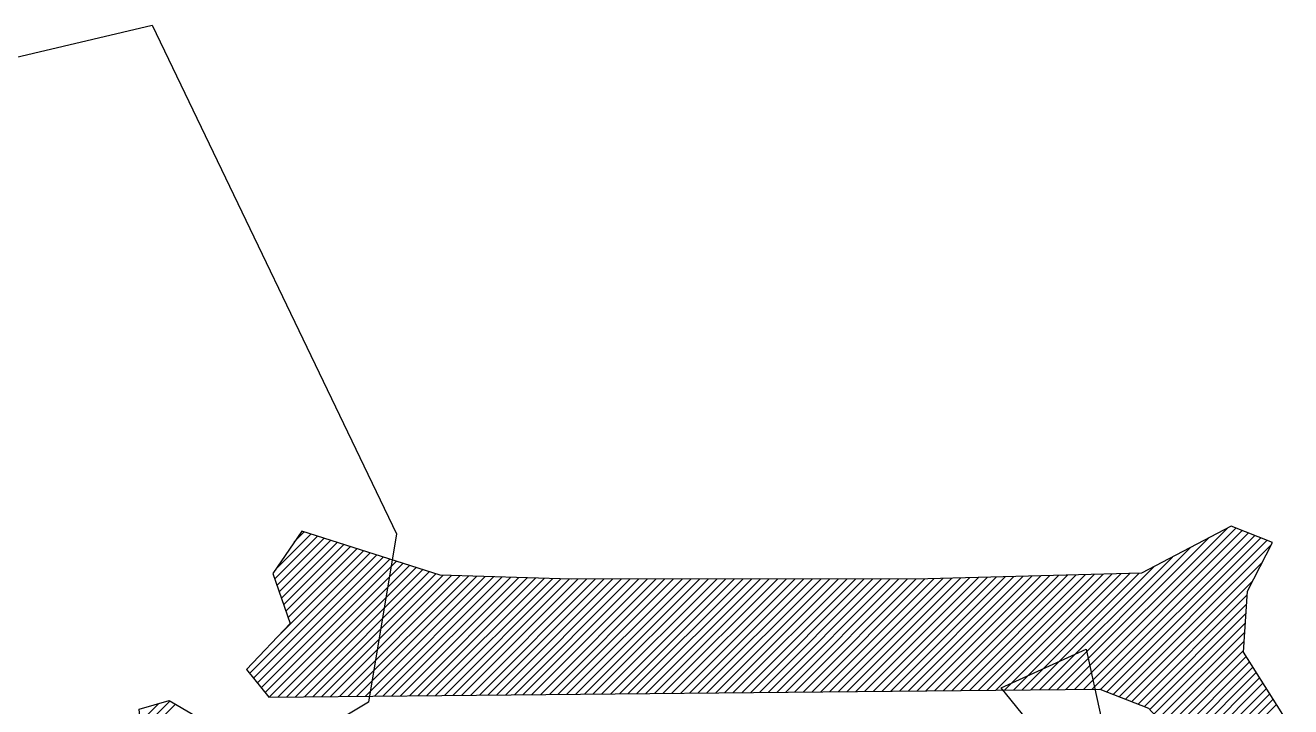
# Model space of a CAD drawing. Header units: metres. Extents: x -3.308 to -2.454, y -16.169 to -15.337.
# Drawn here: x -3.004 to -2.488, y -15.615 to -15.337 of the extents above; entities that cross this region are included whole.
import ezdxf

# ---------------------------------------------------------------- set-up
doc = ezdxf.new("R2010")
doc.units = ezdxf.units.M
doc.header["$LTSCALE"] = 25
doc.header["$MEASUREMENT"] = 0
doc.layers.get('0').update_dxf_attribs({"linetype": 'CONTINUOUS'})
for name, color, linetype in [('KNOCHEN', 2, 'CONTINUOUS'), ('KNOCHENSCHRAFF', 2, 'CONTINUOUS'), ('STEINE', 4, 'CONTINUOUS')]:
    doc.layers.add(name, color=color, linetype=linetype)

# ---------------------------------------------------------------- blocks, each defined once
blk = doc.blocks.new('*X1')
at = {"color": 0}
for p, q in [((-290.204, -1556.279), (-288.462, -1554.537)), ((-290.159, -1555.88), (-288.73, -1554.452)), ((-290.113, -1556.541), (-288.194, -1554.622)), ((-289.407, -1554.774), (-288.999, -1554.366)), ((-258.304, -1560.795), (-252.118, -1554.609)), ((-257.947, -1560.791), (-251.375, -1554.219)), ((-257.59, -1560.788), (-251.006, -1554.204)), ((-257.233, -1560.785), (-250.753, -1554.304)), ((-256.876, -1560.781), (-250.5, -1554.405)), ((-256.531, -1560.789), (-250.247, -1554.505)), ((-256.276, -1560.888), (-249.994, -1554.606)), ((-290.102, -1558.652), (-286.585, -1555.134)), ((-290.022, -1556.804), (-287.926, -1554.708)), ((-289.931, -1557.066), (-287.658, -1554.793)), ((-289.84, -1557.329), (-287.389, -1554.878)), ((-289.749, -1557.591), (-287.121, -1554.964)), ((-289.658, -1557.854), (-286.853, -1555.049)), ((-258.661, -1560.798), (-252.862, -1554.999)), ((-256.021, -1560.987), (-249.741, -1554.706)), ((-255.767, -1561.086), (-249.574, -1554.893)), ((-291.23, -1560.133), (-286.317, -1555.22)), ((-291.071, -1560.328), (-286.048, -1555.305)), ((-290.913, -1560.523), (-285.78, -1555.39)), ((-290.754, -1560.718), (-285.512, -1555.476)), ((-290.595, -1560.913), (-285.244, -1555.561)), ((-290.437, -1561.108), (-284.976, -1555.647)), ((-259.018, -1560.801), (-253.605, -1555.388)), ((-255.512, -1561.184), (-249.951, -1555.624)), ((-290.068, -1561.092), (-284.707, -1555.732)), ((-289.711, -1561.089), (-284.439, -1555.817)), ((-289.354, -1561.085), (-284.171, -1555.903)), ((-288.997, -1561.082), (-283.903, -1555.988)), ((-288.64, -1561.079), (-283.635, -1556.073)), ((-288.283, -1561.075), (-283.34, -1556.132)), ((-287.926, -1561.072), (-282.997, -1556.142)), ((-287.569, -1561.069), (-282.654, -1556.153)), ((-287.213, -1561.065), (-282.311, -1556.164)), ((-286.856, -1561.062), (-281.968, -1556.175)), ((-264.014, -1560.848), (-259.336, -1556.17)), ((-263.657, -1560.845), (-258.973, -1556.16)), ((-263.3, -1560.841), (-258.609, -1556.15)), ((-262.944, -1560.838), (-258.246, -1556.141)), ((-262.587, -1560.835), (-257.883, -1556.131)), ((-262.23, -1560.831), (-257.52, -1556.121)), ((-261.873, -1560.828), (-257.157, -1556.112)), ((-261.516, -1560.825), (-256.793, -1556.102)), ((-261.159, -1560.821), (-256.43, -1556.092)), ((-260.802, -1560.818), (-256.067, -1556.083)), ((-260.445, -1560.815), (-255.704, -1556.073)), ((-260.088, -1560.811), (-255.341, -1556.063)), ((-259.732, -1560.808), (-254.977, -1556.054)), ((-259.375, -1560.805), (-254.348, -1555.778)), ((-286.499, -1561.059), (-281.625, -1556.185)), ((-286.142, -1561.055), (-281.282, -1556.196)), ((-285.785, -1561.052), (-280.94, -1556.207)), ((-285.428, -1561.049), (-280.597, -1556.217)), ((-285.071, -1561.045), (-280.254, -1556.228)), ((-284.714, -1561.042), (-279.911, -1556.239)), ((-284.357, -1561.039), (-279.568, -1556.249)), ((-284, -1561.035), (-279.225, -1556.26)), ((-283.644, -1561.032), (-278.882, -1556.271)), ((-283.287, -1561.029), (-278.54, -1556.282)), ((-282.93, -1561.025), (-278.197, -1556.292)), ((-282.573, -1561.022), (-277.845, -1556.294)), ((-282.216, -1561.019), (-277.492, -1556.294)), ((-281.859, -1561.015), (-277.138, -1556.294)), ((-281.502, -1561.012), (-276.784, -1556.294)), ((-281.145, -1561.009), (-276.43, -1556.293)), ((-280.788, -1561.005), (-276.076, -1556.293)), ((-280.431, -1561.002), (-275.722, -1556.293)), ((-280.075, -1560.999), (-275.368, -1556.292)), ((-279.718, -1560.995), (-275.015, -1556.292)), ((-279.361, -1560.992), (-274.661, -1556.292)), ((-279.004, -1560.988), (-274.307, -1556.291)), ((-278.647, -1560.985), (-273.953, -1556.291)), ((-278.29, -1560.982), (-273.599, -1556.291)), ((-277.933, -1560.978), (-273.245, -1556.291)), ((-277.576, -1560.975), (-272.891, -1556.29)), ((-277.219, -1560.972), (-272.538, -1556.29)), ((-276.863, -1560.968), (-272.184, -1556.29)), ((-276.506, -1560.965), (-271.83, -1556.289)), ((-276.149, -1560.962), (-271.476, -1556.289)), ((-275.792, -1560.958), (-271.122, -1556.289)), ((-275.435, -1560.955), (-270.768, -1556.288)), ((-275.078, -1560.952), (-270.414, -1556.288)), ((-274.721, -1560.948), (-270.061, -1556.288)), ((-274.364, -1560.945), (-269.707, -1556.288)), ((-274.007, -1560.942), (-269.353, -1556.287)), ((-273.65, -1560.938), (-268.999, -1556.287)), ((-273.294, -1560.935), (-268.645, -1556.287)), ((-272.937, -1560.932), (-268.291, -1556.286)), ((-272.58, -1560.928), (-267.937, -1556.286)), ((-272.223, -1560.925), (-267.584, -1556.286)), ((-271.866, -1560.922), (-267.23, -1556.285)), ((-271.509, -1560.918), (-266.876, -1556.285)), ((-271.152, -1560.915), (-266.522, -1556.285)), ((-270.795, -1560.912), (-266.168, -1556.284)), ((-270.438, -1560.908), (-265.814, -1556.284)), ((-270.081, -1560.905), (-265.46, -1556.284)), ((-269.725, -1560.902), (-265.107, -1556.284)), ((-269.368, -1560.898), (-264.753, -1556.283)), ((-269.011, -1560.895), (-264.399, -1556.283)), ((-268.654, -1560.892), (-264.045, -1556.283)), ((-268.297, -1560.888), (-263.691, -1556.282)), ((-267.94, -1560.885), (-263.331, -1556.276)), ((-267.583, -1560.882), (-262.968, -1556.266)), ((-267.226, -1560.878), (-262.605, -1556.257)), ((-266.869, -1560.875), (-262.242, -1556.247)), ((-266.513, -1560.871), (-261.878, -1556.237)), ((-266.156, -1560.868), (-261.515, -1556.228)), ((-265.799, -1560.865), (-261.152, -1556.218)), ((-265.442, -1560.861), (-260.789, -1556.208)), ((-265.085, -1560.858), (-260.426, -1556.199)), ((-264.728, -1560.855), (-260.062, -1556.189)), ((-264.371, -1560.851), (-259.699, -1556.179)), ((-255.257, -1561.283), (-250.328, -1556.355)), ((-255.002, -1561.382), (-250.555, -1556.935)), ((-254.747, -1561.481), (-250.58, -1557.313)), ((-254.521, -1561.608), (-250.604, -1557.691)), ((-254.353, -1561.793), (-250.628, -1558.068)), ((-254.185, -1561.979), (-250.652, -1558.446)), ((-254.016, -1562.164), (-250.676, -1558.824)), ((-253.848, -1562.349), (-250.7, -1559.201)), ((-253.679, -1562.534), (-250.592, -1559.446)), ((-253.511, -1562.719), (-250.455, -1559.663)), ((-253.343, -1562.904), (-250.319, -1559.88)), ((-253.174, -1563.09), (-250.182, -1560.097)), ((-253.006, -1563.275), (-250.045, -1560.314)), ((-252.769, -1563.391), (-249.909, -1560.531)), ((-252.502, -1563.478), (-249.772, -1560.748)), ((-295.663, -1562.444), (-294.478, -1561.26)), ((-252.234, -1563.564), (-249.636, -1560.965)), ((-251.967, -1563.65), (-249.499, -1561.182)), ((-295.692, -1562.12), (-294.928, -1561.356)), ((-295.634, -1562.769), (-294.255, -1561.39)), ((-251.699, -1563.736), (-249.362, -1561.399))]:
    blk.add_line(p, q, dxfattribs=at)

msp = doc.modelspace()

# ---------------------------------------------------------------- linework, layer by layer
at = {"layer": 'KNOCHEN'}
for points in [[(-2.5656, -15.60778), (-2.54577, -15.61547), (-2.52954, -15.63332), (-2.50565, -15.64101), (-2.48779, -15.62325), (-2.50704, -15.59267), (-2.50545, -15.56775), (-2.49522, -15.54793), (-2.512, -15.54127), (-2.54868, -15.56051), (-2.63569, -15.56282), (-2.78121, -15.56295), (-2.83463, -15.56128), (-2.89106, -15.54332), (-2.90281, -15.56059), (-2.89574, -15.58096), (-2.9136, -15.59974), (-2.90447, -15.61096), (-2.5656, -15.60778)], [(-2.82943, -15.71088), (-2.96414, -15.66626), (-2.95492, -15.64339), (-2.95739, -15.6159), (-2.94517, -15.61238), (-2.85576, -15.66451), (-2.82943, -15.71088)]]:
    msp.add_lwpolyline(points, dxfattribs=at)
at = {"layer": 'STEINE'}
for points in [[(-3.0954, -15.66286), (-3.09481, -15.62979), (-3.07176, -15.57337), (-3.14028, -15.50908), (-3.20237, -15.51604), (-3.18131, -15.44028), (-3.13587, -15.38037), (-2.95208, -15.3371), (-2.85239, -15.54444), (-2.86377, -15.6131), (-2.9713, -15.67743), (-3.04259, -15.70116), (-3.0954, -15.66286)], [(-2.57115, -15.59149), (-2.56512, -15.61949), (-2.58905, -15.62807), (-2.60579, -15.60717), (-2.57115, -15.59149)]]:
    msp.add_lwpolyline(points, dxfattribs=at)

# ---------------------------------------------------------------- block references
at = {"layer": 'KNOCHENSCHRAFF', "xscale": 0.01, "yscale": 0.01, "zscale": 0.01}
msp.add_blockref('*X1', (0, 0), dxfattribs=at)

doc.saveas('drawing.dxf')
